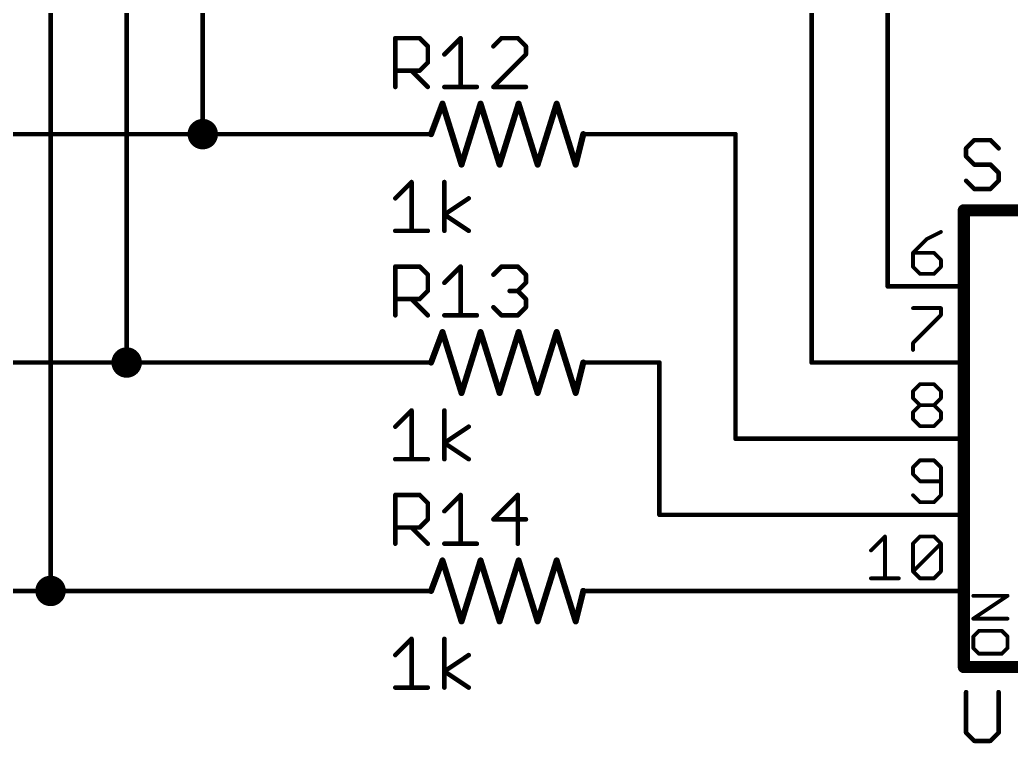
# Model space of a CAD drawing. Extents: x 6 to 173, y -6 to 152.
# Drawn here: x 24.37 to 57.46, y -5.08 to 19.05 of the extents above; entities that cross this region are included whole.
import ezdxf

# ---------------------------------------------------------------- set-up
doc = ezdxf.new("R2010")
doc.units = 0
for name, color, linetype in [('91', 94, 'CONTINUOUS'), ('94', 14, 'CONTINUOUS'), ('95', 251, 'CONTINUOUS'), ('96', 251, 'CONTINUOUS')]:
    doc.layers.add(name, color=color, linetype=linetype)

msp = doc.modelspace()

# ---------------------------------------------------------------- linework, layer by layer
at = {"layer": '91', "const_width": 0.1524}
for points in [[(30.48, 43.18), (30.48, 15.24)], [(27.94, 40.64), (27.94, 7.62)], [(25.4, 38.1), (25.4, 0)], [(53.34, 30.48), (53.34, 10.16)], [(50.8, 22.86), (50.8, 7.62)], [(30.48, 15.24), (22.86, 15.24)], [(35.56, 15.24), (30.48, 15.24)], [(45.72, 15.24), (48.26, 15.24)], [(48.26, 15.24), (48.26, 5.08)], [(22.86, 7.62), (27.94, 7.62)], [(27.94, 7.62), (35.56, 7.62)], [(45.72, 2.54), (45.72, 7.62)], [(50.8, 7.62), (53.34, 7.62)], [(48.26, 5.08), (53.34, 5.08)], [(53.34, 2.54), (45.72, 2.54)], [(25.4, 0), (22.86, 0)], [(35.56, 0), (25.4, 0)], [(53.34, 0), (45.72, 0)]]:
    msp.add_lwpolyline(points, dxfattribs=at)
at = {"layer": '91'}
for points, const_width in [([(30.48, 14.986, 1), (30.48, 15.494, 1), (30.48, 14.986)], 0.508), ([(30.48, 15.2781, 1), (30.48, 15.2019)], 0.0762), ([(30.4419, 15.24, 1), (30.5181, 15.24)], 0.0762), ([(30.48, 15.2019, 1), (30.48, 15.2781)], 0.0762), ([(35.56, 15.2019, 1), (35.56, 15.2781)], 0.0762), ([(45.72, 15.2781, 1), (45.72, 15.2019)], 0.0762), ([(48.2981, 15.24, 1), (48.2219, 15.24)], 0.0762), ([(48.26, 15.2019, 1), (48.26, 15.2781)], 0.0762), ([(53.3019, 10.16, 1), (53.3781, 10.16)], 0.0762), ([(27.94, 7.366, 1), (27.94, 7.874, 1), (27.94, 7.366)], 0.508), ([(27.94, 7.6581, 1), (27.94, 7.5819)], 0.0762), ([(27.9019, 7.62, 1), (27.9781, 7.62)], 0.0762), ([(27.94, 7.5819, 1), (27.94, 7.6581)], 0.0762), ([(35.56, 7.5819, 1), (35.56, 7.6581)], 0.0762), ([(45.7581, 7.62, 1), (45.6819, 7.62)], 0.0762), ([(50.8, 7.6581, 1), (50.8, 7.5819)], 0.0762), ([(50.7619, 7.62, 1), (50.8381, 7.62)], 0.0762), ([(53.34, 7.5819, 1), (53.34, 7.6581)], 0.0762), ([(48.26, 5.1181, 1), (48.26, 5.0419)], 0.0762), ([(48.2219, 5.08, 1), (48.2981, 5.08)], 0.0762), ([(53.34, 5.0419, 1), (53.34, 5.1181)], 0.0762), ([(45.72, 2.5781, 1), (45.72, 2.5019)], 0.0762), ([(45.6819, 2.54, 1), (45.7581, 2.54)], 0.0762), ([(53.34, 2.5019, 1), (53.34, 2.5781)], 0.0762), ([(25.4, -0.254, 1), (25.4, 0.254, 1), (25.4, -0.254)], 0.508), ([(25.4, 0.0381, 1), (25.4, -0.0381)], 0.0762), ([(25.3619, 0, 1), (25.4381, 0)], 0.0762), ([(25.4, -0.0381, 1), (25.4, 0.0381)], 0.0762), ([(35.56, -0.0381, 1), (35.56, 0.0381)], 0.0762), ([(45.72, 0.0381, 1), (45.72, -0.0381)], 0.0762), ([(53.34, -0.0381, 1), (53.34, 0.0381)], 0.0762)]:
    msp.add_lwpolyline(points, format="xyb", dxfattribs=dict(at, const_width=const_width))
at = {"layer": '94'}
for points, const_width in [([(38.1, 15.24), (38.481, 16.256)], 0.2032), ([(38.481, 16.256), (39.116, 14.224)], 0.2032), ([(39.116, 14.224), (39.751, 16.256)], 0.2032), ([(39.751, 16.256), (40.386, 14.224)], 0.2032), ([(40.386, 14.224), (41.021, 16.256)], 0.2032), ([(41.021, 16.256), (41.656, 14.224)], 0.2032), ([(41.656, 14.224), (42.291, 16.256)], 0.2032), ([(42.291, 16.256), (42.926, 14.224)], 0.2032), ([(35.56, 15.24), (38.1, 15.24)], 0.1524), ([(42.926, 14.224), (43.18, 15.24)], 0.2032), ([(45.72, 15.24), (43.18, 15.24)], 0.1524), ([(55.88, 12.7), (55.88, -2.54)], 0.4064), ([(66.04, 12.7), (55.88, 12.7)], 0.4064), ([(53.34, 10.16), (55.88, 10.16)], 0.1524), ([(38.1, 7.62), (38.481, 8.636)], 0.2032), ([(38.481, 8.636), (39.116, 6.604)], 0.2032), ([(39.116, 6.604), (39.751, 8.636)], 0.2032), ([(39.751, 8.636), (40.386, 6.604)], 0.2032), ([(40.386, 6.604), (41.021, 8.636)], 0.2032), ([(41.021, 8.636), (41.656, 6.604)], 0.2032), ([(41.656, 6.604), (42.291, 8.636)], 0.2032), ([(42.291, 8.636), (42.926, 6.604)], 0.2032), ([(35.56, 7.62), (38.1, 7.62)], 0.1524), ([(42.926, 6.604), (43.18, 7.62)], 0.2032), ([(45.72, 7.62), (43.18, 7.62)], 0.1524), ([(53.34, 7.62), (55.88, 7.62)], 0.1524), ([(53.34, 5.08), (55.88, 5.08)], 0.1524), ([(53.34, 2.54), (55.88, 2.54)], 0.1524), ([(38.1, 0), (38.481, 1.016)], 0.2032), ([(38.481, 1.016), (39.116, -1.016)], 0.2032), ([(39.116, -1.016), (39.751, 1.016)], 0.2032), ([(39.751, 1.016), (40.386, -1.016)], 0.2032), ([(40.386, -1.016), (41.021, 1.016)], 0.2032), ([(41.021, 1.016), (41.656, -1.016)], 0.2032), ([(41.656, -1.016), (42.291, 1.016)], 0.2032), ([(42.291, 1.016), (42.926, -1.016)], 0.2032), ([(35.56, 0), (38.1, 0)], 0.1524), ([(42.926, -1.016), (43.18, 0)], 0.2032), ([(45.72, 0), (43.18, 0)], 0.1524), ([(53.34, 0), (55.88, 0)], 0.1524), ([(56.1965, -0.9261), (57.3405, -0.1635)], 0.127), ([(57.3405, -0.1635), (56.1965, -0.1635)], 0.127), ([(57.3405, -0.9261), (56.1965, -0.9261)], 0.127), ([(56.3872, -1.3329), (56.1965, -1.5235)], 0.127), ([(57.1498, -1.3329), (56.3872, -1.3329)], 0.127), ([(57.3405, -1.5235), (57.1498, -1.3329)], 0.127), ([(56.1965, -1.5235), (56.1965, -1.9048)], 0.127), ([(57.3405, -1.9048), (57.3405, -1.5235)], 0.127), ([(56.1965, -1.9048), (56.3872, -2.0955)], 0.127), ([(57.1498, -2.0955), (57.3405, -1.9048)], 0.127), ([(56.3872, -2.0955), (57.1498, -2.0955)], 0.127), ([(55.88, -2.54), (66.04, -2.54)], 0.4064)]:
    msp.add_lwpolyline(points, dxfattribs=dict(at, const_width=const_width))
for points, const_width in [([(38.5295, 16.2712, 1), (38.4325, 16.2408)], 0.1016), ([(38.5286, 16.2382, 1), (38.4334, 16.2738)], 0.1016), ([(39.7995, 16.2712, 1), (39.7025, 16.2408)], 0.1016), ([(39.7995, 16.2408, 1), (39.7025, 16.2712)], 0.1016), ([(41.0695, 16.2712, 1), (40.9725, 16.2408)], 0.1016), ([(41.0695, 16.2408, 1), (40.9725, 16.2712)], 0.1016), ([(42.3395, 16.2712, 1), (42.2425, 16.2408)], 0.1016), ([(42.3395, 16.2408, 1), (42.2425, 16.2712)], 0.1016), ([(35.56, 15.2781, 1), (35.56, 15.2019)], 0.0762), ([(38.0524, 15.2578, 1), (38.1476, 15.2222)], 0.1016), ([(38.1, 15.2019, 1), (38.1, 15.2781)], 0.0762), ([(43.2293, 15.2277, 1), (43.1307, 15.2523)], 0.1016), ([(43.18, 15.2781, 1), (43.18, 15.2019)], 0.0762), ([(45.72, 15.2019, 1), (45.72, 15.2781)], 0.0762), ([(39.0675, 14.2392, 1), (39.1645, 14.2088)], 0.1016), ([(39.0675, 14.2088, 1), (39.1645, 14.2392)], 0.1016), ([(40.3375, 14.2392, 1), (40.4345, 14.2088)], 0.1016), ([(40.3375, 14.2088, 1), (40.4345, 14.2392)], 0.1016), ([(41.6075, 14.2392, 1), (41.7045, 14.2088)], 0.1016), ([(41.6075, 14.2088, 1), (41.7045, 14.2392)], 0.1016), ([(42.8767, 14.2363, 1), (42.9753, 14.2117)], 0.1016), ([(42.8775, 14.2088, 1), (42.9745, 14.2392)], 0.1016), ([(55.9816, 12.7, 1), (55.7784, 12.7)], 0.2032), ([(55.88, 12.8016, 1), (55.88, 12.5984)], 0.2032), ([(53.34, 10.1981, 1), (53.34, 10.1219)], 0.0762), ([(55.88, 10.1219, 1), (55.88, 10.1981)], 0.0762), ([(38.5295, 8.6512, 1), (38.4325, 8.6208)], 0.1016), ([(38.5286, 8.6182, 1), (38.4334, 8.6538)], 0.1016), ([(39.7995, 8.6512, 1), (39.7025, 8.6208)], 0.1016), ([(39.7995, 8.6208, 1), (39.7025, 8.6512)], 0.1016), ([(41.0695, 8.6512, 1), (40.9725, 8.6208)], 0.1016), ([(41.0695, 8.6208, 1), (40.9725, 8.6512)], 0.1016), ([(42.3395, 8.6512, 1), (42.2425, 8.6208)], 0.1016), ([(42.3395, 8.6208, 1), (42.2425, 8.6512)], 0.1016), ([(35.56, 7.6581, 1), (35.56, 7.5819)], 0.0762), ([(38.0524, 7.6378, 1), (38.1476, 7.6022)], 0.1016), ([(38.1, 7.5819, 1), (38.1, 7.6581)], 0.0762), ([(43.2293, 7.6077, 1), (43.1307, 7.6323)], 0.1016), ([(43.18, 7.6581, 1), (43.18, 7.5819)], 0.0762), ([(45.72, 7.5819, 1), (45.72, 7.6581)], 0.0762), ([(53.34, 7.6581, 1), (53.34, 7.5819)], 0.0762), ([(55.88, 7.5819, 1), (55.88, 7.6581)], 0.0762), ([(39.0675, 6.6192, 1), (39.1645, 6.5888)], 0.1016), ([(39.0675, 6.5888, 1), (39.1645, 6.6192)], 0.1016), ([(40.3375, 6.6192, 1), (40.4345, 6.5888)], 0.1016), ([(40.3375, 6.5888, 1), (40.4345, 6.6192)], 0.1016), ([(41.6075, 6.6192, 1), (41.7045, 6.5888)], 0.1016), ([(41.6075, 6.5888, 1), (41.7045, 6.6192)], 0.1016), ([(42.8767, 6.6163, 1), (42.9753, 6.5917)], 0.1016), ([(42.8775, 6.5888, 1), (42.9745, 6.6192)], 0.1016), ([(53.34, 5.1181, 1), (53.34, 5.0419)], 0.0762), ([(55.88, 5.0419, 1), (55.88, 5.1181)], 0.0762), ([(53.34, 2.5781, 1), (53.34, 2.5019)], 0.0762), ([(55.88, 2.5019, 1), (55.88, 2.5781)], 0.0762), ([(38.5295, 1.0312, 1), (38.4325, 1.0008)], 0.1016), ([(38.5286, 0.9982, 1), (38.4334, 1.0338)], 0.1016), ([(39.7995, 1.0312, 1), (39.7025, 1.0008)], 0.1016), ([(39.7995, 1.0008, 1), (39.7025, 1.0312)], 0.1016), ([(41.0695, 1.0312, 1), (40.9725, 1.0008)], 0.1016), ([(41.0695, 1.0008, 1), (40.9725, 1.0312)], 0.1016), ([(42.3395, 1.0312, 1), (42.2425, 1.0008)], 0.1016), ([(42.3395, 1.0008, 1), (42.2425, 1.0312)], 0.1016), ([(35.56, 0.0381, 1), (35.56, -0.0381)], 0.0762), ([(38.0524, 0.0178, 1), (38.1476, -0.0178)], 0.1016), ([(38.1, -0.0381, 1), (38.1, 0.0381)], 0.0762), ([(43.2293, -0.0123, 1), (43.1307, 0.0123)], 0.1016), ([(43.18, 0.0381, 1), (43.18, -0.0381)], 0.0762), ([(45.72, -0.0381, 1), (45.72, 0.0381)], 0.0762), ([(53.34, 0.0381, 1), (53.34, -0.0381)], 0.0762), ([(55.88, -0.0381, 1), (55.88, 0.0381)], 0.0762), ([(56.1965, -0.1317, 1), (56.1965, -0.1952)], 0.0635), ([(57.3581, -0.1899, 1), (57.3229, -0.137)], 0.0635), ([(57.3405, -0.1952, 1), (57.3405, -0.1317)], 0.0635), ([(39.0675, -1.0008, 1), (39.1645, -1.0312)], 0.1016), ([(39.0675, -1.0312, 1), (39.1645, -1.0008)], 0.1016), ([(40.3375, -1.0008, 1), (40.4345, -1.0312)], 0.1016), ([(40.3375, -1.0312, 1), (40.4345, -1.0008)], 0.1016), ([(41.6075, -1.0008, 1), (41.7045, -1.0312)], 0.1016), ([(41.6075, -1.0312, 1), (41.7045, -1.0008)], 0.1016), ([(42.8767, -1.0037, 1), (42.9753, -1.0283)], 0.1016), ([(42.8775, -1.0312, 1), (42.9745, -1.0008)], 0.1016), ([(56.1965, -0.8944, 1), (56.1965, -0.9579)], 0.0635), ([(56.1789, -0.8997, 1), (56.2141, -0.9525)], 0.0635), ([(57.3405, -0.9579, 1), (57.3405, -0.8944)], 0.0635), ([(56.3872, -1.3011, 1), (56.3872, -1.3646)], 0.0635), ([(56.4096, -1.3553, 1), (56.3647, -1.3104)], 0.0635), ([(57.1723, -1.3104, 1), (57.1274, -1.3553)], 0.0635), ([(57.1498, -1.3646, 1), (57.1498, -1.3011)], 0.0635), ([(56.2283, -1.5235, 1), (56.1648, -1.5235)], 0.0635), ([(56.1741, -1.5011, 1), (56.219, -1.546)], 0.0635), ([(57.3723, -1.5235, 1), (57.3088, -1.5235)], 0.0635), ([(57.318, -1.546, 1), (57.363, -1.5011)], 0.0635), ([(56.1648, -1.9048, 1), (56.2283, -1.9048)], 0.0635), ([(56.219, -1.8824, 1), (56.1741, -1.9273)], 0.0635), ([(57.3088, -1.9048, 1), (57.3723, -1.9048)], 0.0635), ([(57.363, -1.9273, 1), (57.318, -1.8824)], 0.0635), ([(56.3872, -2.0637, 1), (56.3872, -2.1273)], 0.0635), ([(56.3647, -2.118, 1), (56.4096, -2.073)], 0.0635), ([(57.1274, -2.073, 1), (57.1723, -2.118)], 0.0635), ([(57.1498, -2.1273, 1), (57.1498, -2.0637)], 0.0635), ([(55.88, -2.4384, 1), (55.88, -2.6416)], 0.2032), ([(55.7784, -2.54, 1), (55.9816, -2.54)], 0.2032)]:
    msp.add_lwpolyline(points, format="xyb", dxfattribs=dict(at, const_width=const_width))
at = {"layer": '95'}
for points, const_width in [([(36.9062, 16.8148), (36.9062, 18.4418)], 0.1524), ([(36.9062, 18.4418), (37.7197, 18.4418)], 0.1524), ([(37.7197, 18.4418), (37.9909, 18.1706)], 0.1524), ([(37.9909, 18.1706), (37.9909, 17.6283)], 0.1524), ([(38.5434, 17.8995), (39.0857, 18.4418)], 0.1524), ([(39.0857, 18.4418), (39.0857, 16.8148)], 0.1524), ([(40.4517, 18.4418), (40.1805, 18.1706)], 0.1524), ([(40.994, 18.4418), (40.4517, 18.4418)], 0.1524), ([(41.2652, 18.1706), (40.994, 18.4418)], 0.1524), ([(41.2652, 17.8995), (41.2652, 18.1706)], 0.1524), ([(40.1805, 16.8148), (41.2652, 17.8995)], 0.1524), ([(37.9909, 17.6283), (37.7197, 17.3571)], 0.1524), ([(37.7197, 17.3571), (36.9062, 17.3571)], 0.1524), ([(37.4485, 17.3571), (37.9909, 16.8148)], 0.1524), ([(38.5434, 16.8148), (39.628, 16.8148)], 0.1524), ([(41.2652, 16.8148), (40.1805, 16.8148)], 0.1524), ([(56.2274, 15.0382), (55.9562, 14.767)], 0.1524), ([(56.7697, 15.0382), (56.2274, 15.0382)], 0.1524), ([(57.0409, 14.767), (56.7697, 15.0382)], 0.1524), ([(55.9562, 14.767), (55.9562, 14.4959)], 0.1524), ([(55.9562, 14.4959), (56.2274, 14.2247)], 0.1524), ([(56.2274, 14.2247), (56.7697, 14.2247)], 0.1524), ([(56.7697, 14.2247), (57.0409, 13.9535)], 0.1524), ([(57.0409, 13.9535), (57.0409, 13.6824)], 0.1524), ([(56.2274, 13.4112), (55.9562, 13.6824)], 0.1524), ([(57.0409, 13.6824), (56.7697, 13.4112)], 0.1524), ([(56.7697, 13.4112), (56.2274, 13.4112)], 0.1524), ([(55.1168, 11.9773), (54.6507, 11.7443)], 0.127), ([(54.6507, 11.7443), (54.1846, 11.2782)], 0.127), ([(54.1846, 11.2782), (54.1846, 10.8121)], 0.127), ([(54.8837, 11.2782), (54.1846, 11.2782)], 0.127), ([(55.1168, 11.0452), (54.8837, 11.2782)], 0.127), ([(55.1168, 10.8121), (55.1168, 11.0452)], 0.127), ([(36.9062, 9.1948), (36.9062, 10.8218)], 0.1524), ([(36.9062, 10.8218), (37.7197, 10.8218)], 0.1524), ([(37.7197, 10.8218), (37.9909, 10.5506)], 0.1524), ([(37.9909, 10.5506), (37.9909, 10.0083)], 0.1524), ([(38.5434, 10.2795), (39.0857, 10.8218)], 0.1524), ([(39.0857, 10.8218), (39.0857, 9.1948)], 0.1524), ([(40.1805, 10.5506), (40.4517, 10.8218)], 0.1524), ([(40.4517, 10.8218), (40.994, 10.8218)], 0.1524), ([(40.994, 10.8218), (41.2652, 10.5506)], 0.1524), ([(41.2652, 10.5506), (41.2652, 10.2795)], 0.1524), ([(54.1846, 10.8121), (54.4177, 10.5791)], 0.127), ([(54.4177, 10.5791), (54.8837, 10.5791)], 0.127), ([(54.8837, 10.5791), (55.1168, 10.8121)], 0.127), ([(41.2652, 10.2795), (40.994, 10.0083)], 0.1524), ([(37.9909, 10.0083), (37.7197, 9.7371)], 0.1524), ([(40.994, 10.0083), (40.7228, 10.0083)], 0.1524), ([(40.994, 10.0083), (41.2652, 9.7371)], 0.1524), ([(37.7197, 9.7371), (36.9062, 9.7371)], 0.1524), ([(37.4485, 9.7371), (37.9909, 9.1948)], 0.1524), ([(41.2652, 9.7371), (41.2652, 9.466)], 0.1524), ([(38.5434, 9.1948), (39.628, 9.1948)], 0.1524), ([(40.4517, 9.1948), (40.1805, 9.466)], 0.1524), ([(40.994, 9.1948), (40.4517, 9.1948)], 0.1524), ([(41.2652, 9.466), (40.994, 9.1948)], 0.1524), ([(54.1846, 9.4373), (55.1168, 9.4373)], 0.127), ([(55.1168, 9.2043), (54.1846, 8.2721)], 0.127), ([(55.1168, 9.4373), (55.1168, 9.2043)], 0.127), ([(54.1846, 8.2721), (54.1846, 8.0391)], 0.127), ([(54.1846, 6.6643), (54.4177, 6.8973)], 0.127), ([(54.4177, 6.8973), (54.8837, 6.8973)], 0.127), ([(54.8837, 6.8973), (55.1168, 6.6643)], 0.127), ([(54.1846, 6.4312), (54.1846, 6.6643)], 0.127), ([(55.1168, 6.6643), (55.1168, 6.4312)], 0.127), ([(54.4177, 6.1982), (54.1846, 6.4312)], 0.127), ([(55.1168, 6.4312), (54.8837, 6.1982)], 0.127), ([(54.1846, 5.9652), (54.4177, 6.1982)], 0.127), ([(54.1846, 5.7321), (54.1846, 5.9652)], 0.127), ([(54.4177, 6.1982), (54.8837, 6.1982)], 0.127), ([(54.8837, 6.1982), (55.1168, 5.9652)], 0.127), ([(55.1168, 5.9652), (55.1168, 5.7321)], 0.127), ([(54.4177, 5.4991), (54.1846, 5.7321)], 0.127), ([(55.1168, 5.7321), (54.8837, 5.4991)], 0.127), ([(54.8837, 5.4991), (54.4177, 5.4991)], 0.127), ([(54.4177, 4.3573), (54.1846, 4.1243)], 0.127), ([(54.8837, 4.3573), (54.4177, 4.3573)], 0.127), ([(55.1168, 4.1243), (54.8837, 4.3573)], 0.127), ([(54.1846, 4.1243), (54.1846, 3.8912)], 0.127), ([(55.1168, 3.1921), (55.1168, 4.1243)], 0.127), ([(54.1846, 3.8912), (54.4177, 3.6582)], 0.127), ([(54.4177, 3.6582), (55.1168, 3.6582)], 0.127), ([(36.9062, 1.5748), (36.9062, 3.2018)], 0.1524), ([(36.9062, 3.2018), (37.7197, 3.2018)], 0.1524), ([(37.7197, 3.2018), (37.9909, 2.9306)], 0.1524), ([(37.9909, 2.9306), (37.9909, 2.3883)], 0.1524), ([(38.5434, 2.6595), (39.0857, 3.2018)], 0.1524), ([(39.0857, 3.2018), (39.0857, 1.5748)], 0.1524), ([(40.994, 3.2018), (40.1805, 2.3883)], 0.1524), ([(40.994, 1.5748), (40.994, 3.2018)], 0.1524), ([(54.1846, 3.1921), (54.4177, 2.9591)], 0.127), ([(54.4177, 2.9591), (54.8837, 2.9591)], 0.127), ([(54.8837, 2.9591), (55.1168, 3.1921)], 0.127), ([(37.9909, 2.3883), (37.7197, 2.1171)], 0.1524), ([(40.1805, 2.3883), (41.2652, 2.3883)], 0.1524), ([(37.7197, 2.1171), (36.9062, 2.1171)], 0.1524), ([(37.4485, 2.1171), (37.9909, 1.5748)], 0.1524), ([(52.7813, 1.3512), (53.2474, 1.8173)], 0.127), ([(53.2474, 1.8173), (53.2474, 0.4191)], 0.127), ([(54.1846, 1.5843), (54.4177, 1.8173)], 0.127), ([(54.4177, 1.8173), (54.8837, 1.8173)], 0.127), ([(54.8837, 1.8173), (55.1168, 1.5843)], 0.127), ([(38.5434, 1.5748), (39.628, 1.5748)], 0.1524), ([(54.1846, 0.6521), (54.1846, 1.5843)], 0.127), ([(54.1846, 0.6521), (55.1168, 1.5843)], 0.127), ([(55.1168, 1.5843), (55.1168, 0.6521)], 0.127), ([(54.4177, 0.4191), (54.1846, 0.6521)], 0.127), ([(55.1168, 0.6521), (54.8837, 0.4191)], 0.127), ([(52.7813, 0.4191), (53.7135, 0.4191)], 0.127), ([(54.8837, 0.4191), (54.4177, 0.4191)], 0.127)]:
    msp.add_lwpolyline(points, dxfattribs=dict(at, const_width=const_width))
for points, const_width in [([(36.9443, 18.4418, 1), (36.8681, 18.4418)], 0.0762), ([(36.9062, 18.4799, 1), (36.9062, 18.4037)], 0.0762), ([(37.7466, 18.4687, 1), (37.6928, 18.4148)], 0.0762), ([(37.7197, 18.4037, 1), (37.7197, 18.4799)], 0.0762), ([(38.029, 18.1706, 1), (37.9528, 18.1706)], 0.0762), ([(37.9639, 18.1437, 1), (38.0178, 18.1976)], 0.0762), ([(39.1238, 18.4418, 1), (39.0476, 18.4418)], 0.0762), ([(39.1126, 18.4148, 1), (39.0587, 18.4687)], 0.0762), ([(40.1536, 18.1976, 1), (40.2075, 18.1437)], 0.0762), ([(40.4517, 18.4799, 1), (40.4517, 18.4037)], 0.0762), ([(40.4786, 18.4148, 1), (40.4247, 18.4687)], 0.0762), ([(41.0209, 18.4687, 1), (40.9671, 18.4148)], 0.0762), ([(40.994, 18.4037, 1), (40.994, 18.4799)], 0.0762), ([(41.3033, 18.1706, 1), (41.2271, 18.1706)], 0.0762), ([(41.2382, 18.1437, 1), (41.2921, 18.1976)], 0.0762), ([(38.5164, 17.9264, 1), (38.5703, 17.8725)], 0.0762), ([(41.2271, 17.8995, 1), (41.3033, 17.8995)], 0.0762), ([(41.2921, 17.8725, 1), (41.2382, 17.9264)], 0.0762), ([(37.9528, 17.6283, 1), (38.029, 17.6283)], 0.0762), ([(38.0178, 17.6014, 1), (37.9639, 17.6552)], 0.0762), ([(36.9062, 17.3952, 1), (36.9062, 17.319)], 0.0762), ([(37.4755, 17.3841, 1), (37.4216, 17.3302)], 0.0762), ([(37.6928, 17.3841, 1), (37.7466, 17.3302)], 0.0762), ([(37.7197, 17.319, 1), (37.7197, 17.3952)], 0.0762), ([(37.9639, 16.7879, 1), (38.0178, 16.8417)], 0.0762), ([(38.5434, 16.8529, 1), (38.5434, 16.7767)], 0.0762), ([(39.628, 16.7767, 1), (39.628, 16.8529)], 0.0762), ([(40.1805, 16.8529, 1), (40.1805, 16.7767)], 0.0762), ([(40.1536, 16.8417, 1), (40.2075, 16.7879)], 0.0762), ([(41.2652, 16.7767, 1), (41.2652, 16.8529)], 0.0762), ([(36.8681, 16.8148, 1), (36.9443, 16.8148)], 0.0762), ([(39.0476, 16.8148, 1), (39.1238, 16.8148)], 0.0762), ([(56.2274, 15.0763, 1), (56.2274, 15.0001)], 0.0762), ([(56.2543, 15.0112, 1), (56.2004, 15.0651)], 0.0762), ([(56.7966, 15.0651, 1), (56.7428, 15.0112)], 0.0762), ([(56.7697, 15.0001, 1), (56.7697, 15.0763)], 0.0762), ([(55.9943, 14.767, 1), (55.9181, 14.767)], 0.0762), ([(55.9293, 14.794, 1), (55.9831, 14.7401)], 0.0762), ([(55.9831, 14.5228, 1), (55.9293, 14.4689)], 0.0762), ([(57.0139, 14.7401, 1), (57.0678, 14.794)], 0.0762), ([(55.9181, 14.4959, 1), (55.9943, 14.4959)], 0.0762), ([(56.2274, 14.2628, 1), (56.2274, 14.1866)], 0.0762), ([(56.2004, 14.1978, 1), (56.2543, 14.2516)], 0.0762), ([(56.7966, 14.2516, 1), (56.7428, 14.1978)], 0.0762), ([(56.7697, 14.1866, 1), (56.7697, 14.2628)], 0.0762), ([(57.079, 13.9535, 1), (57.0028, 13.9535)], 0.0762), ([(57.0139, 13.9266, 1), (57.0678, 13.9805)], 0.0762), ([(55.9831, 13.7093, 1), (55.9293, 13.6554)], 0.0762), ([(57.0028, 13.6824, 1), (57.079, 13.6824)], 0.0762), ([(57.0678, 13.6554, 1), (57.0139, 13.7093)], 0.0762), ([(56.2274, 13.4493, 1), (56.2274, 13.3731)], 0.0762), ([(56.2004, 13.3843, 1), (56.2543, 13.4381)], 0.0762), ([(56.7428, 13.4381, 1), (56.7966, 13.3843)], 0.0762), ([(56.7697, 13.3731, 1), (56.7697, 13.4493)], 0.0762), ([(55.1309, 11.9489, 1), (55.1026, 12.0057)], 0.0635), ([(54.6365, 11.7727, 1), (54.6649, 11.7159)], 0.0635), ([(54.6731, 11.7218, 1), (54.6282, 11.7667)], 0.0635), ([(54.1846, 11.3099, 1), (54.1846, 11.2464)], 0.0635), ([(54.2164, 11.2782, 1), (54.1529, 11.2782)], 0.0635), ([(54.1622, 11.3006, 1), (54.2071, 11.2557)], 0.0635), ([(54.9062, 11.3006, 1), (54.8613, 11.2557)], 0.0635), ([(54.8837, 11.2464, 1), (54.8837, 11.3099)], 0.0635), ([(55.1485, 11.0452, 1), (55.085, 11.0452)], 0.0635), ([(55.0943, 11.0227, 1), (55.1392, 11.0676)], 0.0635), ([(36.9443, 10.8218, 1), (36.8681, 10.8218)], 0.0762), ([(36.9062, 10.8599, 1), (36.9062, 10.7837)], 0.0762), ([(37.7466, 10.8487, 1), (37.6928, 10.7948)], 0.0762), ([(37.7197, 10.7837, 1), (37.7197, 10.8599)], 0.0762), ([(38.029, 10.5506, 1), (37.9528, 10.5506)], 0.0762), ([(37.9639, 10.5237, 1), (38.0178, 10.5776)], 0.0762), ([(39.1238, 10.8218, 1), (39.0476, 10.8218)], 0.0762), ([(39.1126, 10.7948, 1), (39.0587, 10.8487)], 0.0762), ([(40.1536, 10.5776, 1), (40.2075, 10.5237)], 0.0762), ([(40.4517, 10.8599, 1), (40.4517, 10.7837)], 0.0762), ([(40.4786, 10.7948, 1), (40.4247, 10.8487)], 0.0762), ([(41.0209, 10.8487, 1), (40.9671, 10.7948)], 0.0762), ([(40.994, 10.7837, 1), (40.994, 10.8599)], 0.0762), ([(41.3033, 10.5506, 1), (41.2271, 10.5506)], 0.0762), ([(41.2382, 10.5237, 1), (41.2921, 10.5776)], 0.0762), ([(54.2071, 10.8346, 1), (54.1622, 10.7897)], 0.0635), ([(54.1529, 10.8121, 1), (54.2164, 10.8121)], 0.0635), ([(54.4177, 10.6109, 1), (54.4177, 10.5473)], 0.0635), ([(54.3952, 10.5566, 1), (54.4401, 10.6016)], 0.0635), ([(54.8613, 10.6016, 1), (54.9062, 10.5566)], 0.0635), ([(54.8837, 10.5473, 1), (54.8837, 10.6109)], 0.0635), ([(55.085, 10.8121, 1), (55.1485, 10.8121)], 0.0635), ([(55.1392, 10.7897, 1), (55.0943, 10.8346)], 0.0635), ([(38.5164, 10.3064, 1), (38.5703, 10.2525)], 0.0762), ([(41.2271, 10.2795, 1), (41.3033, 10.2795)], 0.0762), ([(41.2921, 10.2525, 1), (41.2382, 10.3064)], 0.0762), ([(37.9528, 10.0083, 1), (38.029, 10.0083)], 0.0762), ([(38.0178, 9.9814, 1), (37.9639, 10.0352)], 0.0762), ([(40.7228, 10.0464, 1), (40.7228, 9.9702)], 0.0762), ([(41.0209, 10.0352, 1), (40.9671, 9.9814)], 0.0762), ([(40.9671, 10.0352, 1), (41.0209, 9.9814)], 0.0762), ([(40.994, 9.9702, 1), (40.994, 10.0464)], 0.0762), ([(36.9062, 9.7752, 1), (36.9062, 9.699)], 0.0762), ([(37.4755, 9.7641, 1), (37.4216, 9.7102)], 0.0762), ([(37.6928, 9.7641, 1), (37.7466, 9.7102)], 0.0762), ([(37.7197, 9.699, 1), (37.7197, 9.7752)], 0.0762), ([(41.3033, 9.7371, 1), (41.2271, 9.7371)], 0.0762), ([(41.2382, 9.7102, 1), (41.2921, 9.7641)], 0.0762), ([(38.5434, 9.2329, 1), (38.5434, 9.1567)], 0.0762), ([(39.628, 9.1567, 1), (39.628, 9.2329)], 0.0762), ([(40.2075, 9.4929, 1), (40.1536, 9.439)], 0.0762), ([(40.4517, 9.2329, 1), (40.4517, 9.1567)], 0.0762), ([(40.994, 9.1567, 1), (40.994, 9.2329)], 0.0762), ([(41.2271, 9.466, 1), (41.3033, 9.466)], 0.0762), ([(41.2921, 9.439, 1), (41.2382, 9.4929)], 0.0762), ([(54.1846, 9.469, 1), (54.1846, 9.4055)], 0.0635), ([(55.1485, 9.4373, 1), (55.085, 9.4373)], 0.0635), ([(55.1392, 9.1818, 1), (55.0943, 9.2267)], 0.0635), ([(55.1168, 9.4055, 1), (55.1168, 9.469)], 0.0635), ([(36.8681, 9.1948, 1), (36.9443, 9.1948)], 0.0762), ([(37.9639, 9.1679, 1), (38.0178, 9.2217)], 0.0762), ([(39.0476, 9.1948, 1), (39.1238, 9.1948)], 0.0762), ([(40.4247, 9.1679, 1), (40.4786, 9.2217)], 0.0762), ([(40.9671, 9.2217, 1), (41.0209, 9.1679)], 0.0762), ([(55.085, 9.2043, 1), (55.1485, 9.2043)], 0.0635), ([(54.2164, 8.2721, 1), (54.1529, 8.2721)], 0.0635), ([(54.1622, 8.2946, 1), (54.2071, 8.2497)], 0.0635), ([(54.1529, 8.0391, 1), (54.2164, 8.0391)], 0.0635), ([(54.4177, 6.929, 1), (54.4177, 6.8655)], 0.0635), ([(54.4401, 6.8748, 1), (54.3952, 6.9197)], 0.0635), ([(54.9062, 6.9197, 1), (54.8613, 6.8748)], 0.0635), ([(54.8837, 6.8655, 1), (54.8837, 6.929)], 0.0635), ([(54.2164, 6.6643, 1), (54.1529, 6.6643)], 0.0635), ([(54.1622, 6.6867, 1), (54.2071, 6.6418)], 0.0635), ([(55.1485, 6.6643, 1), (55.085, 6.6643)], 0.0635), ([(55.0943, 6.6418, 1), (55.1392, 6.6867)], 0.0635), ([(54.2071, 6.4537, 1), (54.1622, 6.4088)], 0.0635), ([(54.1529, 6.4312, 1), (54.2164, 6.4312)], 0.0635), ([(55.085, 6.4312, 1), (55.1485, 6.4312)], 0.0635), ([(55.1392, 6.4088, 1), (55.0943, 6.4537)], 0.0635), ([(54.2164, 5.9652, 1), (54.1529, 5.9652)], 0.0635), ([(54.1622, 5.9876, 1), (54.2071, 5.9427)], 0.0635), ([(54.4177, 6.2299, 1), (54.4177, 6.1664)], 0.0635), ([(54.4401, 6.1757, 1), (54.3952, 6.2206)], 0.0635), ([(54.3952, 6.1757, 1), (54.4401, 6.2206)], 0.0635), ([(54.9062, 6.2206, 1), (54.8613, 6.1757)], 0.0635), ([(54.8613, 6.2206, 1), (54.9062, 6.1757)], 0.0635), ([(54.8837, 6.1664, 1), (54.8837, 6.2299)], 0.0635), ([(55.1485, 5.9652, 1), (55.085, 5.9652)], 0.0635), ([(55.0943, 5.9427, 1), (55.1392, 5.9876)], 0.0635), ([(54.2071, 5.7546, 1), (54.1622, 5.7097)], 0.0635), ([(54.1529, 5.7321, 1), (54.2164, 5.7321)], 0.0635), ([(55.085, 5.7321, 1), (55.1485, 5.7321)], 0.0635), ([(55.1392, 5.7097, 1), (55.0943, 5.7546)], 0.0635), ([(54.4177, 5.5309, 1), (54.4177, 5.4674)], 0.0635), ([(54.3952, 5.4766, 1), (54.4401, 5.5216)], 0.0635), ([(54.8613, 5.5216, 1), (54.9062, 5.4766)], 0.0635), ([(54.8837, 5.4674, 1), (54.8837, 5.5309)], 0.0635), ([(54.4177, 4.389, 1), (54.4177, 4.3255)], 0.0635), ([(54.4401, 4.3348, 1), (54.3952, 4.3797)], 0.0635), ([(54.9062, 4.3797, 1), (54.8613, 4.3348)], 0.0635), ([(54.8837, 4.3255, 1), (54.8837, 4.389)], 0.0635), ([(54.2164, 4.1243, 1), (54.1529, 4.1243)], 0.0635), ([(54.1622, 4.1467, 1), (54.2071, 4.1018)], 0.0635), ([(55.1485, 4.1243, 1), (55.085, 4.1243)], 0.0635), ([(55.0943, 4.1018, 1), (55.1392, 4.1467)], 0.0635), ([(54.2071, 3.9137, 1), (54.1622, 3.8688)], 0.0635), ([(54.1529, 3.8912, 1), (54.2164, 3.8912)], 0.0635), ([(54.4177, 3.6899, 1), (54.4177, 3.6264)], 0.0635), ([(54.3952, 3.6357, 1), (54.4401, 3.6806)], 0.0635), ([(55.1168, 3.6264, 1), (55.1168, 3.6899)], 0.0635), ([(36.9443, 3.2018, 1), (36.8681, 3.2018)], 0.0762), ([(36.9062, 3.2399, 1), (36.9062, 3.1637)], 0.0762), ([(37.7466, 3.2287, 1), (37.6928, 3.1748)], 0.0762), ([(37.7197, 3.1637, 1), (37.7197, 3.2399)], 0.0762), ([(38.029, 2.9306, 1), (37.9528, 2.9306)], 0.0762), ([(37.9639, 2.9037, 1), (38.0178, 2.9576)], 0.0762), ([(39.1238, 3.2018, 1), (39.0476, 3.2018)], 0.0762), ([(39.1126, 3.1748, 1), (39.0587, 3.2287)], 0.0762), ([(41.0321, 3.2018, 1), (40.9559, 3.2018)], 0.0762), ([(41.0209, 3.1748, 1), (40.9671, 3.2287)], 0.0762), ([(54.2071, 3.2146, 1), (54.1622, 3.1697)], 0.0635), ([(54.4177, 2.9909, 1), (54.4177, 2.9274)], 0.0635), ([(54.3952, 2.9366, 1), (54.4401, 2.9816)], 0.0635), ([(54.8613, 2.9816, 1), (54.9062, 2.9366)], 0.0635), ([(54.8837, 2.9274, 1), (54.8837, 2.9909)], 0.0635), ([(55.085, 3.1921, 1), (55.1485, 3.1921)], 0.0635), ([(55.1392, 3.1697, 1), (55.0943, 3.2146)], 0.0635), ([(38.5164, 2.6864, 1), (38.5703, 2.6325)], 0.0762), ([(37.9528, 2.3883, 1), (38.029, 2.3883)], 0.0762), ([(38.0178, 2.3614, 1), (37.9639, 2.4152)], 0.0762), ([(40.1805, 2.4264, 1), (40.1805, 2.3502)], 0.0762), ([(40.1536, 2.4152, 1), (40.2075, 2.3614)], 0.0762), ([(41.2652, 2.3502, 1), (41.2652, 2.4264)], 0.0762), ([(36.9062, 2.1552, 1), (36.9062, 2.079)], 0.0762), ([(37.4755, 2.1441, 1), (37.4216, 2.0902)], 0.0762), ([(37.6928, 2.1441, 1), (37.7466, 2.0902)], 0.0762), ([(37.7197, 2.079, 1), (37.7197, 2.1552)], 0.0762), ([(53.2792, 1.8173, 1), (53.2157, 1.8173)], 0.0635), ([(53.2699, 1.7948, 1), (53.225, 1.8397)], 0.0635), ([(54.4177, 1.849, 1), (54.4177, 1.7855)], 0.0635), ([(54.4401, 1.7948, 1), (54.3952, 1.8397)], 0.0635), ([(54.9062, 1.8397, 1), (54.8613, 1.7948)], 0.0635), ([(54.8837, 1.7855, 1), (54.8837, 1.849)], 0.0635), ([(36.8681, 1.5748, 1), (36.9443, 1.5748)], 0.0762), ([(37.9639, 1.5479, 1), (38.0178, 1.6017)], 0.0762), ([(38.5434, 1.6129, 1), (38.5434, 1.5367)], 0.0762), ([(39.0476, 1.5748, 1), (39.1238, 1.5748)], 0.0762), ([(39.628, 1.5367, 1), (39.628, 1.6129)], 0.0762), ([(40.9559, 1.5748, 1), (41.0321, 1.5748)], 0.0762), ([(52.7589, 1.3737, 1), (52.8038, 1.3288)], 0.0635), ([(54.2164, 1.5843, 1), (54.1529, 1.5843)], 0.0635), ([(54.1622, 1.6067, 1), (54.2071, 1.5618)], 0.0635), ([(55.1485, 1.5843, 1), (55.085, 1.5843)], 0.0635), ([(55.1392, 1.5618, 1), (55.0943, 1.6067)], 0.0635), ([(55.0943, 1.5618, 1), (55.1392, 1.6067)], 0.0635), ([(54.2071, 0.6746, 1), (54.1622, 0.6297)], 0.0635), ([(54.1622, 0.6746, 1), (54.2071, 0.6297)], 0.0635), ([(54.1529, 0.6521, 1), (54.2164, 0.6521)], 0.0635), ([(55.085, 0.6521, 1), (55.1485, 0.6521)], 0.0635), ([(55.1392, 0.6297, 1), (55.0943, 0.6746)], 0.0635), ([(52.7813, 0.4509, 1), (52.7813, 0.3874)], 0.0635), ([(53.2157, 0.4191, 1), (53.2792, 0.4191)], 0.0635), ([(53.7135, 0.3874, 1), (53.7135, 0.4509)], 0.0635), ([(54.4177, 0.4509, 1), (54.4177, 0.3874)], 0.0635), ([(54.3952, 0.3966, 1), (54.4401, 0.4416)], 0.0635), ([(54.8613, 0.4416, 1), (54.9062, 0.3966)], 0.0635), ([(54.8837, 0.3874, 1), (54.8837, 0.4509)], 0.0635)]:
    msp.add_lwpolyline(points, format="xyb", dxfattribs=dict(at, const_width=const_width))
at = {"layer": '96', "const_width": 0.1524}
for points in [[(36.9062, 13.0989), (37.4485, 13.6412)], [(37.4485, 13.6412), (37.4485, 12.0142)], [(38.5434, 12.0142), (38.5434, 13.6412)], [(38.5434, 12.5565), (39.3569, 13.0989)], [(39.3569, 12.0142), (38.5434, 12.5565)], [(36.9062, 12.0142), (37.9909, 12.0142)], [(36.9062, 5.4789), (37.4485, 6.0212)], [(37.4485, 6.0212), (37.4485, 4.3942)], [(38.5434, 4.3942), (38.5434, 6.0212)], [(38.5434, 4.9365), (39.3569, 5.4789)], [(39.3569, 4.3942), (38.5434, 4.9365)], [(36.9062, 4.3942), (37.9909, 4.3942)], [(36.9062, -2.1411), (37.4485, -1.5988)], [(37.4485, -1.5988), (37.4485, -3.2258)], [(38.5434, -3.2258), (38.5434, -1.5988)], [(38.5434, -2.6835), (39.3569, -2.1411)], [(39.3569, -3.2258), (38.5434, -2.6835)], [(36.9062, -3.2258), (37.9909, -3.2258)], [(55.9562, -3.3768), (55.9562, -4.7326)], [(57.0409, -4.7326), (57.0409, -3.3768)], [(55.9562, -4.7326), (56.2274, -5.0038)], [(56.2274, -5.0038), (56.7697, -5.0038)], [(56.7697, -5.0038), (57.0409, -4.7326)]]:
    msp.add_lwpolyline(points, dxfattribs=at)
at = {"layer": '96', "const_width": 0.0762}
for points in [[(37.4866, 13.6412, 1), (37.4104, 13.6412)], [(37.4755, 13.6142, 1), (37.4216, 13.6681)], [(38.5815, 13.6412, 1), (38.5053, 13.6412)], [(36.8793, 13.1258, 1), (36.9331, 13.0719)], [(39.378, 13.0672, 1), (39.3357, 13.1306)], [(38.5645, 12.5882, 1), (38.5222, 12.5248)], [(38.5222, 12.5882, 1), (38.5645, 12.5248)], [(36.9062, 12.0523, 1), (36.9062, 11.9761)], [(37.4104, 12.0142, 1), (37.4866, 12.0142)], [(37.9909, 11.9761, 1), (37.9909, 12.0523)], [(38.5053, 12.0142, 1), (38.5815, 12.0142)], [(39.3357, 11.9825, 1), (39.378, 12.0459)], [(37.4866, 6.0212, 1), (37.4104, 6.0212)], [(37.4755, 5.9942, 1), (37.4216, 6.0481)], [(38.5815, 6.0212, 1), (38.5053, 6.0212)], [(36.8793, 5.5058, 1), (36.9331, 5.4519)], [(39.378, 5.4472, 1), (39.3357, 5.5106)], [(38.5645, 4.9682, 1), (38.5222, 4.9048)], [(38.5222, 4.9682, 1), (38.5645, 4.9048)], [(36.9062, 4.4323, 1), (36.9062, 4.3561)], [(37.4104, 4.3942, 1), (37.4866, 4.3942)], [(37.9909, 4.3561, 1), (37.9909, 4.4323)], [(38.5053, 4.3942, 1), (38.5815, 4.3942)], [(39.3357, 4.3625, 1), (39.378, 4.4259)], [(37.4866, -1.5988, 1), (37.4104, -1.5988)], [(37.4755, -1.6258, 1), (37.4216, -1.5719)], [(38.5815, -1.5988, 1), (38.5053, -1.5988)], [(36.8793, -2.1142, 1), (36.9331, -2.1681)], [(39.378, -2.1728, 1), (39.3357, -2.1094)], [(38.5645, -2.6518, 1), (38.5222, -2.7152)], [(38.5222, -2.6518, 1), (38.5645, -2.7152)], [(36.9062, -3.1877, 1), (36.9062, -3.2639)], [(37.4104, -3.2258, 1), (37.4866, -3.2258)], [(37.9909, -3.2639, 1), (37.9909, -3.1877)], [(38.5053, -3.2258, 1), (38.5815, -3.2258)], [(39.3357, -3.2575, 1), (39.378, -3.1941)], [(55.9943, -3.3768, 1), (55.9181, -3.3768)], [(57.079, -3.3768, 1), (57.0028, -3.3768)], [(55.9831, -4.7057, 1), (55.9293, -4.7596)], [(55.9181, -4.7326, 1), (55.9943, -4.7326)], [(56.2274, -4.9657, 1), (56.2274, -5.0419)], [(56.2004, -5.0307, 1), (56.2543, -4.9769)], [(56.7428, -4.9769, 1), (56.7966, -5.0307)], [(56.7697, -5.0419, 1), (56.7697, -4.9657)], [(57.0028, -4.7326, 1), (57.079, -4.7326)], [(57.0678, -4.7596, 1), (57.0139, -4.7057)]]:
    msp.add_lwpolyline(points, format="xyb", dxfattribs=at)

doc.saveas('drawing.dxf')
